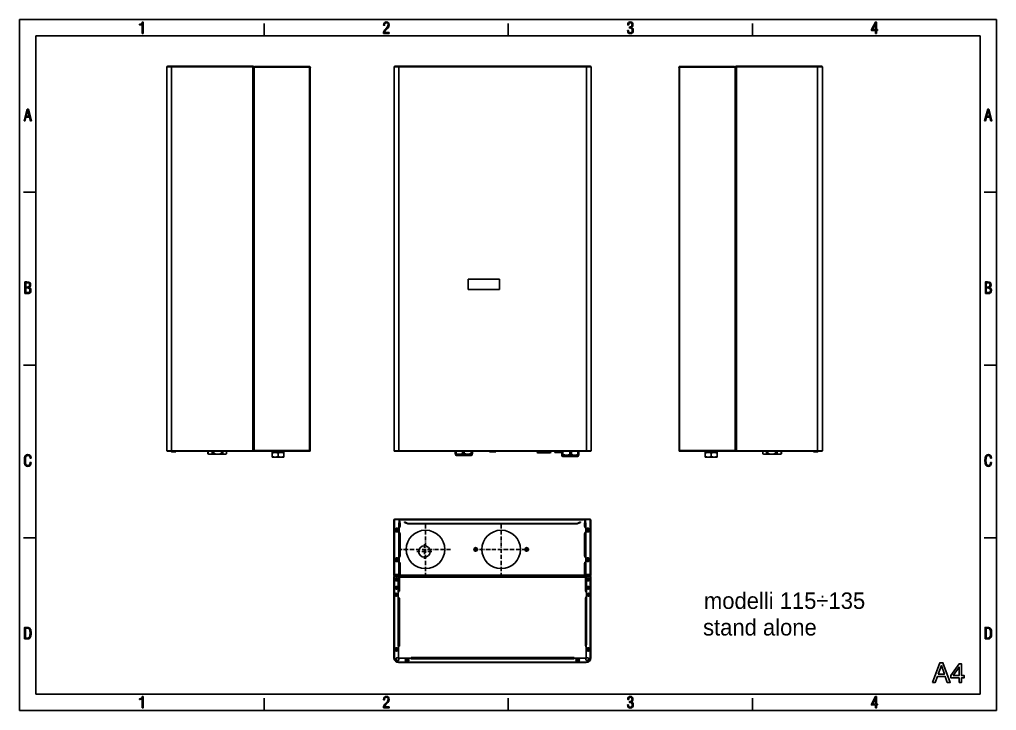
# Model space of a CAD drawing. Extents: x 0 to 2970, y 0 to 2100.
import ezdxf

# ---------------------------------------------------------------- set-up
doc = ezdxf.new("R2010")
doc.units = 0
doc.header["$MEASUREMENT"] = 0
doc.linetypes.add('DASHDOT', pattern=[18.5, 12, -3, 0.5, -3])
doc.layers.get('0').update_dxf_attribs({"linetype": 'CONTINUOUS'})

msp = doc.modelspace()

# ---------------------------------------------------------------- linework, layer by layer
at = {"color": 7}
for p, q in [((0, 0), (0, 2100)), ((2970, 2100), (0, 2100)), ((744, 2050), (744, 2087.5)), ((1486, 2050), (1486, 2087.5)), ((2228, 2050), (2228, 2087.5)), ((2970, 0), (2970, 2100)), ((2920, 2050), (50, 2050)), ((50, 2050), (50, 50)), ((2300, 2050), (2920, 2050)), ((2920, 50), (2920, 2050)), ((2920, 50), (2920, 2050)), ((448.1, 1956.4), (462.4, 1956.4)), ((448.1, 1956.4), (448.1, 789.6)), ((449.7, 1958), (462.4, 1958)), ((454.2, 1958), (455.1, 1958)), ((457.2, 1958), (458.4, 1958)), ((462.4, 1958), (710.4, 1958)), ((462.4, 1958), (462.4, 1956.4)), ((462.4, 1956.4), (710.4, 1956.4)), ((462.4, 1956.4), (462.4, 789.6)), ((709.6, 1954.4), (710.4, 1954.4)), ((709.6, 1954.4), (709.6, 789.6)), ((710.4, 1958), (710.4, 1956.4)), ((710.4, 1957.2), (712.7, 1957.2)), ((710.4, 1954.4), (710.4, 1956.4)), ((710.4, 1955.7), (712.7, 1955.7)), ((711.2, 1954.4), (710.4, 1954.4)), ((712, 1955.4), (711.2, 1955.4)), ((711.2, 1955.2), (711.2, 1955.4)), ((713, 1955.2), (711.2, 1955.2)), ((711.2, 1955.2), (711.2, 1954.4)), ((711.2, 1954.4), (711.2, 789.6)), ((712, 1955.4), (712.6, 1955.4)), ((712, 1955.2), (712, 1955.4)), ((716, 1955.2), (713, 1955.2)), ((713, 1955.2), (713, 789.8)), ((716, 1956.1), (714.1, 1956.1)), ((714.1, 1955.2), (714.1, 1956.1)), ((716, 1957.2), (716, 1957)), ((716, 1957.2), (751, 1957.2)), ((883, 1957), (716, 1957)), ((716, 1955.2), (716, 1957)), ((882, 1955.2), (716, 1955.2)), ((751, 1957.2), (751, 1957)), ((771, 1957.2), (751, 1957.2)), ((771, 1957.2), (771, 1957)), ((771, 1957.2), (841, 1957.2)), ((841, 1957.2), (841, 1957)), ((861, 1957.2), (841, 1957.2)), ((861, 1957.2), (861, 1957)), ((861, 1957.2), (873, 1957.2)), ((873, 1957.2), (873, 1957)), ((873, 1957.2), (873.8, 1957.2)), ((873, 1957), (873, 1957.2)), ((875.1, 1957), (875.9, 1957.4)), ((876.1, 1957), (875.9, 1957.4)), ((876, 1957.2), (883, 1957.2)), ((883, 1955.2), (882, 1955.2)), ((882, 788), (882, 1955.2)), ((883, 1957), (883, 1957.2)), ((883, 1955.2), (883, 1957)), ((883.6, 1956.1), (883, 1956.1)), ((883.6, 1955.3), (883, 1955.3)), ((883.8, 1955.2), (883, 1955.2)), ((883.6, 1955.3), (883.6, 1956.1)), ((883.8, 788), (883.8, 1955.2)), ((1153.4, 1956.4), (1139.1, 1956.4)), ((1139.1, 1956.4), (1139.1, 789.6)), ((1153.4, 1958), (1140.7, 1958)), ((1142.9, 1956.4), (1142.9, 1956.4)), ((1146.9, 1958), (1145.4, 1958)), ((1148.4, 1958), (1146.9, 1958)), ((1148.4, 1958), (1150.1, 1958)), ((1153.4, 1958), (1723.2, 1958)), ((1153.4, 1958), (1153.4, 1956.4)), ((1153.4, 1956.4), (1723.2, 1956.4)), ((1153.4, 1956.4), (1153.4, 789.6)), ((1723.2, 1958), (1735.9, 1958)), ((1723.2, 1958), (1723.2, 1956.4)), ((1723.2, 1956.4), (1737.5, 1956.4)), ((1723.2, 789.6), (1723.2, 1956.4)), ((1728.4, 1958), (1726.9, 1958)), ((1731.4, 1958), (1730.2, 1958)), ((1737.5, 789.6), (1737.5, 1956.4)), ((2005, 788), (2005, 1955.2)), ((2005, 1955.2), (2005.8, 1955.2)), ((2005.3, 1956.1), (2005.8, 1956.1)), ((2005.3, 1955.3), (2005.3, 1956.1)), ((2005.3, 1955.3), (2005.8, 1955.3)), ((2005.8, 1957), (2005.8, 1957.2)), ((2012.8, 1957.2), (2005.8, 1957.2)), ((2005.8, 1957), (2172.8, 1957)), ((2005.8, 1955.2), (2005.8, 1957)), ((2005.8, 1955.2), (2006.8, 1955.2)), ((2006.8, 788), (2006.8, 1955.2)), ((2006.8, 1955.2), (2172.8, 1955.2)), ((2012.7, 1957), (2012.9, 1957.4)), ((2013.7, 1957), (2012.9, 1957.4)), ((2015.8, 1957.2), (2015, 1957.2)), ((2015.8, 1957.2), (2015.8, 1957)), ((2027.8, 1957.2), (2015.8, 1957.2)), ((2015.8, 1957), (2015.8, 1957.2)), ((2027.8, 1957.2), (2027.8, 1957)), ((2027.8, 1957.2), (2047.8, 1957.2)), ((2047.8, 1957.2), (2047.8, 1957)), ((2117.8, 1957.2), (2047.8, 1957.2)), ((2117.8, 1957.2), (2117.8, 1957)), ((2117.8, 1957.2), (2137.8, 1957.2)), ((2137.8, 1957.2), (2137.8, 1957)), ((2172.8, 1957.2), (2137.8, 1957.2)), ((2172.8, 1957.2), (2172.8, 1957)), ((2172.8, 1955.2), (2172.8, 1957)), ((2172.8, 1956.1), (2174.8, 1956.1)), ((2172.8, 1955.2), (2175.8, 1955.2)), ((2174.8, 1955.2), (2174.8, 1956.1)), ((2175.8, 1955.2), (2177.6, 1955.2)), ((2175.8, 1955.2), (2175.8, 789.8)), ((2178.4, 1957.2), (2176.1, 1957.2)), ((2178.4, 1955.7), (2176.1, 1955.7)), ((2176.8, 1955.4), (2176.2, 1955.4)), ((2176.8, 1955.4), (2177.6, 1955.4)), ((2176.8, 1955.2), (2176.8, 1955.4)), ((2177.6, 1955.2), (2177.6, 1955.4)), ((2177.6, 1955.2), (2177.6, 1954.4)), ((2177.6, 1954.4), (2178.4, 1954.4)), ((2177.6, 1954.4), (2177.6, 789.6)), ((2426.4, 1958), (2178.4, 1958)), ((2178.4, 1958), (2178.4, 1956.4)), ((2426.4, 1956.4), (2178.4, 1956.4)), ((2178.4, 1954.4), (2178.4, 1956.4)), ((2179.2, 1954.4), (2178.4, 1954.4)), ((2179.2, 1954.4), (2179.2, 789.6)), ((2439.1, 1958), (2426.4, 1958)), ((2426.4, 1958), (2426.4, 1956.4)), ((2440.7, 1956.4), (2426.4, 1956.4)), ((2426.4, 1956.4), (2426.4, 789.6)), ((2431.7, 1958), (2430.4, 1958)), ((2434.7, 1958), (2433.7, 1958)), ((2440.7, 1956.4), (2440.7, 789.6)), ((50, 1575), (12.5, 1575)), ((2970, 1575), (2932.5, 1575)), ((1364.3, 1311.3), (1459.3, 1311.3)), ((1364.3, 1279.3), (1364.3, 1311.3)), ((1459.3, 1311.3), (1459.3, 1279.3)), ((1459.3, 1279.3), (1364.3, 1279.3)), ((50, 1050), (12.5, 1050)), ((2970, 1050), (2932.5, 1050)), ((462.4, 789.6), (448.1, 789.6)), ((462.4, 788), (449.7, 788)), ((463.1, 786), (460.2, 788)), ((463.5, 787.2), (462.3, 788)), ((462.4, 788), (462.4, 789.6)), ((462.4, 789.6), (709.6, 789.6)), ((462.4, 788), (572.8, 788)), ((472.1, 786), (463.1, 786)), ((463.5, 787.2), (472.1, 787.2)), ((472.1, 787.2), (472.1, 786)), ((472.1, 787.2), (475.1, 787.2)), ((475.1, 786), (472.1, 786)), ((475.1, 787.2), (475.1, 786)), ((572.8, 788), (628.8, 788)), ((572.8, 788), (628.8, 788)), ((572.8, 788), (572.8, 780.3)), ((573.1, 780.3), (572.8, 780.3)), ((575.4, 778.8), (572.8, 780.3)), ((573.1, 788), (573.1, 780.3)), ((579.5, 778.8), (575.4, 778.8)), ((626.3, 778.8), (579.5, 778.8)), ((585.7, 788), (585.7, 780.3)), ((590.6, 780.3), (585.7, 780.3)), ((590.6, 788), (590.6, 780.3)), ((613.7, 788), (613.7, 780.3)), ((618.3, 780.3), (613.7, 780.3)), ((618.3, 788), (618.3, 780.3)), ((626.3, 778.8), (628.8, 780.3)), ((628.8, 788), (710.4, 788)), ((628.8, 788), (628.8, 780.3)), ((628.8, 788), (628.8, 780.3)), ((628.8, 780.3), (628.8, 780.3)), ((710.4, 789.6), (709.6, 789.6)), ((711.2, 789.6), (709.6, 789.6)), ((710.4, 789.6), (710.4, 788)), ((710.4, 788.8), (712, 788.8)), ((712, 788), (710.4, 788)), ((713, 789.8), (711.2, 789.8)), ((712, 788.8), (712, 789.8)), ((712, 789.8), (712, 788.8)), ((712, 788.8), (712, 788)), ((712, 788.8), (713, 788.8)), ((712, 788), (713, 788)), ((713, 788), (713, 789.8)), ((713, 789.8), (880.5, 789.8)), ((713, 788), (880.5, 788)), ((785.9, 785.5), (767.9, 785.5)), ((767.9, 784.5), (767.9, 785.5)), ((768, 784.5), (767.9, 784.5)), ((768, 784.5), (768, 784)), ((768, 784), (768, 781.5)), ((785.9, 784), (768, 784)), ((768, 781.5), (768, 772.5)), ((768, 772.5), (768, 770)), ((785.9, 786.5), (768.9, 786.5)), ((772.9, 788), (772.9, 786.5)), ((802.9, 786.5), (785.9, 786.5)), ((803.9, 785.5), (785.9, 785.5)), ((794.9, 784), (785.9, 784)), ((785.9, 781.5), (785.9, 772.5)), ((803.9, 784), (794.9, 784)), ((798.9, 788), (798.9, 786.5)), ((803.9, 784), (803.9, 785.5)), ((803.9, 781.5), (803.9, 784)), ((803.9, 781.5), (803.9, 772.5)), ((803.9, 770), (803.9, 772.5)), ((880.5, 788), (880.5, 789.8)), ((880.5, 788), (880.5, 789.8)), ((882, 788), (880.5, 788)), ((882, 788), (883.8, 788)), ((1139.1, 788), (1139.1, 789.6)), ((1139.1, 789.6), (1153.4, 789.6)), ((1139.9, 788), (1139.1, 788)), ((1139.9, 788), (1139.9, 788.2)), ((1140.7, 788), (1139.9, 788)), ((1140.7, 788), (1153.4, 788)), ((1723.2, 789.6), (1153.4, 789.6)), ((1153.4, 788), (1153.4, 789.6)), ((1324.6, 788), (1153.4, 788)), ((1376.8, 788), (1324.6, 788)), ((1324.6, 788), (1324.6, 780.3)), ((1324.6, 780.3), (1327.1, 780.3)), ((1325.3, 778.8), (1325.2, 778.9)), ((1325.3, 778.8), (1336.9, 778.8)), ((1325.3, 778.8), (1325.3, 777.8)), ((1325.3, 777.8), (1336.9, 777.8)), ((1327.1, 788), (1327.1, 780.3)), ((1328.3, 774.8), (1338.5, 774.8)), ((1336.9, 778.8), (1376.2, 778.8)), ((1336.9, 777.8), (1376.2, 777.8)), ((1338.5, 774.8), (1373.2, 774.8)), ((1346.5, 788), (1346.5, 780.3)), ((1346.5, 788), (1346.5, 782)), ((1346.5, 782), (1352, 782)), ((1346.5, 780.3), (1352, 780.3)), ((1352, 788), (1352, 780.3)), ((1352, 788), (1352, 782)), ((1372.6, 788), (1372.6, 780.3)), ((1372.6, 780.3), (1375.6, 780.3)), ((1375.6, 788), (1375.6, 780.3)), ((1376.2, 778.8), (1376.2, 778.9)), ((1376.2, 778.8), (1376.2, 777.8)), ((1376.8, 788), (1376.8, 780.3)), ((1376.8, 788), (1428.3, 788)), ((1723.2, 788), (1428.3, 788)), ((1428.3, 786), (1428.3, 788)), ((1448.3, 786), (1428.3, 786)), ((1448.3, 786), (1448.3, 788)), ((1573.4, 784.5), (1573.4, 788)), ((1576.2, 783.5), (1573.4, 784.5)), ((1576.2, 783.5), (1578.4, 783.5)), ((1578.4, 783.5), (1578.6, 783.5)), ((1578.6, 783.5), (1578.4, 783.5)), ((1578.6, 783.5), (1594.2, 783.5)), ((1583.8, 784.5), (1583.8, 788)), ((1594.2, 783.5), (1609.8, 783.5)), ((1604.6, 784.5), (1604.6, 788)), ((1609.8, 783.5), (1612.2, 783.5)), ((1612.2, 783.5), (1615, 784.5)), ((1615, 784.5), (1615, 788)), ((1627, 785.5), (1648.2, 785.5)), ((1627, 784), (1627, 785.5)), ((1627, 784), (1643.4, 784)), ((1628, 786.5), (1648.2, 786.5)), ((1632, 788), (1632, 786.5)), ((1643.4, 784.5), (1643.4, 784)), ((1643.4, 784.5), (1646.6, 784.5)), ((1646.6, 784.5), (1646.6, 784)), ((1646.6, 784), (1648.2, 784)), ((1648.2, 788), (1648.2, 777.5)), ((1648.8, 776), (1648.7, 776.1)), ((1648.8, 776), (1662.5, 776)), ((1648.8, 776), (1648.8, 775)), ((1648.8, 775), (1662.5, 775)), ((1649.3, 788), (1649.3, 777.5)), ((1649.3, 777.5), (1652.2, 777.5)), ((1652.2, 788), (1652.2, 777.5)), ((1662.5, 776), (1699.7, 776)), ((1662.5, 775), (1699.7, 775)), ((1672.8, 788), (1672.8, 777.5)), ((1672.8, 777.5), (1678.3, 777.5)), ((1678.3, 788), (1678.3, 777.5)), ((1697.7, 788), (1697.7, 777.5)), ((1697.7, 777.5), (1700.2, 777.5)), ((1699.7, 776), (1699.7, 776.1)), ((1699.7, 776), (1699.7, 775)), ((1700.2, 788), (1700.2, 777.5)), ((1737.5, 789.6), (1723.2, 789.6)), ((1723.2, 788), (1723.2, 789.6)), ((1735.9, 788), (1723.2, 788)), ((1737.5, 789.6), (1737.5, 789.3)), ((1737.5, 789.3), (1737.5, 789.3)), ((2006.8, 788), (2005, 788)), ((2006.8, 788), (2008.3, 788)), ((2008.3, 788), (2008.3, 789.8)), ((2008.3, 788), (2008.3, 789.8)), ((2175.8, 789.8), (2008.3, 789.8)), ((2175.8, 788), (2008.3, 788)), ((2084.9, 785.5), (2102.9, 785.5)), ((2084.9, 784), (2084.9, 785.5)), ((2084.9, 781.5), (2084.9, 784)), ((2084.9, 784), (2093.9, 784)), ((2084.9, 781.5), (2084.9, 772.5)), ((2084.9, 770), (2084.9, 772.5)), ((2085.9, 786.5), (2102.9, 786.5)), ((2089.9, 788), (2089.9, 786.5)), ((2093.9, 784), (2102.9, 784)), ((2102.9, 786.5), (2119.9, 786.5)), ((2102.9, 785.5), (2120.9, 785.5)), ((2102.9, 784), (2120.8, 784)), ((2102.9, 781.5), (2102.9, 772.5)), ((2115.9, 788), (2115.9, 786.5)), ((2120.8, 784.5), (2120.8, 784)), ((2120.8, 784.5), (2120.9, 784.5)), ((2120.8, 784), (2120.8, 781.5)), ((2120.8, 781.5), (2120.8, 772.5)), ((2120.8, 772.5), (2120.8, 770)), ((2120.9, 784.5), (2120.9, 785.5)), ((2175.8, 788), (2175.8, 789.8)), ((2175.8, 789.8), (2177.6, 789.8)), ((2176.8, 788.8), (2175.8, 788.8)), ((2176.8, 788), (2175.8, 788)), ((2176.8, 788.8), (2176.8, 789.8)), ((2176.8, 789.8), (2176.8, 788.8)), ((2178.4, 788.8), (2176.8, 788.8)), ((2176.8, 788.8), (2176.8, 788)), ((2176.8, 788), (2178.4, 788)), ((2177.6, 789.6), (2179.2, 789.6)), ((2178.4, 789.6), (2178.4, 788)), ((2178.4, 789.6), (2179.2, 789.6)), ((2260, 788), (2178.4, 788)), ((2426.4, 789.6), (2179.2, 789.6)), ((2316, 788), (2260, 788)), ((2316, 788), (2260, 788)), ((2260, 788), (2260, 780.3)), ((2260, 788), (2260, 780.3)), ((2260, 780.3), (2260, 780.3)), ((2262.6, 778.8), (2260, 780.3)), ((2262.6, 778.8), (2309.4, 778.8)), ((2270.6, 788), (2270.6, 780.3)), ((2270.6, 780.3), (2275.1, 780.3)), ((2275.1, 788), (2275.1, 780.3)), ((2298.2, 788), (2298.2, 780.3)), ((2298.2, 780.3), (2303.1, 780.3)), ((2303.1, 788), (2303.1, 780.3)), ((2309.4, 778.8), (2313.5, 778.8)), ((2313.5, 778.8), (2316, 780.3)), ((2315.7, 788), (2315.7, 780.3)), ((2315.7, 780.3), (2316, 780.3)), ((2426.4, 788), (2316, 788)), ((2316, 788), (2316, 780.3)), ((2416.7, 787.2), (2413.7, 787.2)), ((2413.7, 787.2), (2413.7, 786)), ((2413.7, 786), (2416.7, 786)), ((2425.3, 787.2), (2416.7, 787.2)), ((2416.7, 787.2), (2416.7, 786)), ((2416.7, 786), (2425.7, 786)), ((2425.3, 787.2), (2426.5, 788)), ((2425.7, 786), (2428.6, 788)), ((2426.4, 789.6), (2440.7, 789.6)), ((2426.4, 788), (2426.4, 789.6)), ((2426.4, 788), (2439.1, 788)), ((776.9, 769.5), (770.4, 769.5)), ((776.9, 769.5), (782.3, 769.5)), ((785.9, 769.5), (777.8, 769.5)), ((782.3, 769.5), (785.9, 769.5)), ((785.9, 769.5), (788.7, 769.5)), ((787.9, 769.5), (785.9, 769.5)), ((788.2, 769.5), (787.9, 769.5)), ((801.5, 769.5), (788.7, 769.5)), ((1651.8, 772), (1663.9, 772)), ((1663.9, 772), (1696.7, 772)), ((2087.3, 769.5), (2100.1, 769.5)), ((2102.9, 769.5), (2100.1, 769.5)), ((2100.6, 769.5), (2101, 769.5)), ((2101, 769.5), (2102.9, 769.5)), ((2106.5, 769.5), (2102.9, 769.5)), ((2102.9, 769.5), (2111, 769.5)), ((2111.9, 769.5), (2106.5, 769.5)), ((2111.9, 769.5), (2118.5, 769.5)), ((1138.3, 580.2), (1140.1, 580.2)), ((1138.3, 580.2), (1138.3, 579.2)), ((1138.3, 579.2), (1138.3, 413.2)), ((1140.1, 581), (1159.1, 581)), ((1154.1, 580.2), (1140.1, 580.2)), ((1140.1, 580.2), (1140.1, 413.2)), ((1153.1, 413.2), (1153.1, 570.2)), ((1154.1, 570.2), (1153.1, 570.2)), ((1154.1, 580.2), (1156.5, 580.2)), ((1154.1, 580.2), (1154.1, 570.2)), ((1154.1, 579.3), (1156.5, 579.3)), ((1154.1, 572.4), (1156.5, 572.4)), ((1154.9, 570.2), (1154.1, 570.2)), ((1154.9, 558.2), (1154.9, 570.2)), ((1155.7, 569.7), (1154.9, 569.7)), ((1155.4, 566.7), (1154.9, 566.7)), ((1155.4, 555.8), (1155.4, 569.7)), ((1155.7, 570.7), (1155.7, 558.8)), ((1155.7, 570.7), (1156.5, 570.7)), ((1156.5, 580.7), (1156.5, 570.7)), ((1160.5, 580.7), (1156.5, 580.7)), ((1156.5, 570.7), (1157.5, 570.7)), ((1157.5, 570.7), (1157.5, 558.8)), ((1159.1, 580.7), (1159.1, 581)), ((1714.5, 581.5), (1160.5, 581.5)), ((1160.5, 581.5), (1160.5, 579.7)), ((1160.5, 579.7), (1160.5, 580.7)), ((1714.5, 579.7), (1160.5, 579.7)), ((1170, 581.7), (1160.9, 581.7)), ((1160.9, 581.7), (1160.9, 581.5)), ((1170, 581.8), (1170, 582.2)), ((1170, 581.8), (1705, 581.8)), ((1170, 581.8), (1170, 581.5)), ((1180, 568.6), (1170, 573.1)), ((1170, 571.3), (1170, 573.1)), ((1180, 566.8), (1170, 571.3)), ((1695, 568.6), (1180, 568.6)), ((1180, 566.8), (1180, 568.6)), ((1180, 566.8), (1695, 566.8)), ((1705, 573.1), (1695, 568.6)), ((1705, 571.3), (1695, 566.8)), ((1695, 566.8), (1695, 568.6)), ((1705, 581.8), (1705, 582.2)), ((1705, 581.8), (1705, 581.5)), ((1714.1, 581.7), (1705, 581.7)), ((1705, 571.3), (1705, 573.1)), ((1714.1, 581.7), (1714.1, 581.5)), ((1714.5, 581.5), (1714.5, 580.7)), ((1714.5, 579.7), (1714.5, 580.7)), ((1718.5, 580.7), (1714.5, 580.7)), ((1715.9, 580.7), (1715.9, 581)), ((1734.9, 581), (1715.9, 581)), ((1717.5, 558.8), (1717.5, 570.7)), ((1717.5, 570.7), (1718.5, 570.7)), ((1718.5, 580.7), (1718.5, 570.7)), ((1720.9, 580.2), (1718.5, 580.2)), ((1718.5, 579.3), (1720.9, 579.3)), ((1720.9, 572.4), (1718.5, 572.4)), ((1719.3, 570.7), (1718.5, 570.7)), ((1719.3, 558.8), (1719.3, 570.7)), ((1720.1, 569.7), (1719.3, 569.7)), ((1720.1, 566.7), (1719.3, 566.7)), ((1720.1, 558.2), (1720.1, 570.2)), ((1720.9, 570.2), (1720.1, 570.2)), ((1720.9, 580.2), (1734.9, 580.2)), ((1720.9, 570.2), (1720.9, 580.2)), ((1721.9, 570.2), (1720.9, 570.2)), ((1721.9, 558.2), (1721.9, 570.2)), ((1734.9, 579.2), (1734.9, 580.2)), ((1734.9, 579.3), (1735.9, 579.3)), ((1736.7, 579.2), (1734.9, 579.2)), ((1734.9, 413.2), (1734.9, 579.2)), ((1736.7, 413.2), (1736.7, 579.2)), ((1148.6, 548.6), (1148.6, 547.8)), ((1154.9, 558.2), (1154.6, 558.2)), ((1154.6, 538.2), (1154.6, 558.2)), ((1154.6, 555.8), (1156.5, 555.8)), ((1154.6, 540.8), (1156.5, 540.8)), ((1154.9, 538.2), (1154.6, 538.2)), ((1154.9, 468.2), (1154.9, 538.2)), ((1155.4, 494.1), (1155.4, 540.8)), ((1155.7, 558.8), (1157.5, 558.8)), ((1155.7, 537.8), (1155.7, 468.8)), ((1155.7, 537.8), (1156.5, 537.8)), ((1156.5, 558.8), (1156.5, 555.8)), ((1156.5, 558.8), (1157.5, 558.8)), ((1156.5, 540.8), (1156.5, 537.8)), ((1156.5, 537.8), (1157.5, 537.8)), ((1157.5, 537.8), (1157.5, 468.8)), ((1719.3, 558.8), (1717.5, 558.8)), ((1717.5, 558.8), (1718.5, 558.8)), ((1717.5, 468.8), (1717.5, 537.8)), ((1717.5, 537.8), (1718.5, 537.8)), ((1718.5, 558.8), (1718.5, 555.8)), ((1718.5, 555.8), (1721.9, 555.8)), ((1718.5, 540.8), (1721.9, 540.8)), ((1718.5, 540.8), (1718.5, 537.8)), ((1719.3, 537.8), (1718.5, 537.8)), ((1719.3, 468.8), (1719.3, 537.8)), ((1721.9, 558.2), (1720.1, 558.2)), ((1720.1, 468.2), (1720.1, 538.2)), ((1721.9, 538.2), (1720.1, 538.2)), ((1721.9, 558.2), (1721.9, 538.2)), ((1721.9, 468.2), (1721.9, 538.2)), ((50, 525), (12.5, 525)), ((2970, 525), (2932.5, 525)), ((1155.4, 494.1), (1155.4, 469)), ((1155.4, 494.1), (1155.7, 494.1)), ((1148.6, 458.6), (1148.6, 457.8)), ((1154.6, 448.2), (1154.6, 468.2)), ((1154.9, 468.2), (1154.6, 468.2)), ((1154.6, 465.8), (1156.5, 465.8)), ((1154.6, 450.8), (1156.5, 450.8)), ((1154.9, 448.2), (1154.6, 448.2)), ((1154.9, 413.2), (1154.9, 448.2)), ((1155.4, 469), (1155.7, 469)), ((1155.4, 465.8), (1155.4, 469)), ((1155.4, 428.8), (1155.4, 450.8)), ((1155.7, 468.8), (1157.5, 468.8)), ((1155.7, 447.8), (1155.7, 411.2)), ((1155.7, 447.8), (1156.5, 447.8)), ((1156.5, 468.8), (1156.5, 465.8)), ((1156.5, 468.8), (1157.5, 468.8)), ((1156.5, 450.8), (1156.5, 447.8)), ((1156.5, 447.8), (1157.5, 447.8)), ((1157.5, 447.8), (1157.5, 411.2)), ((1719.3, 468.8), (1717.5, 468.8)), ((1717.5, 468.8), (1718.5, 468.8)), ((1717.5, 411.2), (1717.5, 447.8)), ((1717.5, 447.8), (1718.5, 447.8)), ((1718.5, 468.8), (1718.5, 465.8)), ((1718.5, 465.8), (1721.9, 465.8)), ((1718.5, 450.8), (1721.9, 450.8)), ((1718.5, 450.8), (1718.5, 447.8)), ((1719.3, 447.8), (1718.5, 447.8)), ((1719.3, 411.2), (1719.3, 447.8)), ((1721.9, 468.2), (1720.1, 468.2)), ((1720.1, 413.2), (1720.1, 448.2)), ((1721.9, 448.2), (1720.1, 448.2)), ((1721.9, 468.2), (1721.9, 448.2)), ((1721.9, 413.2), (1721.9, 448.2)), ((1155.4, 428.8), (1155.7, 428.8)), ((1155.5, 428.7), (1155.7, 428.7)), ((1138.3, 413.2), (1140.1, 413.2)), ((1138.3, 413.2), (1138.3, 410.2)), ((1139.9, 407.6), (1138.3, 407.6)), ((1138.3, 159.6), (1138.3, 407.6)), ((1139.1, 413.2), (1139.1, 410.2)), ((1139.1, 410.2), (1140.1, 410.2)), ((1140.1, 409.2), (1139.8, 409.2)), ((1139.8, 409.2), (1140.1, 409.2)), ((1140.1, 408.4), (1139.9, 408.4)), ((1151.1, 407.6), (1139.9, 407.6)), ((1139.9, 159.6), (1139.9, 407.6)), ((1140.1, 413.2), (1153.1, 413.2)), ((1140.1, 410.2), (1140.1, 413.2)), ((1140.1, 409.2), (1140.1, 410.2)), ((1140.1, 409.2), (1156.3, 409.2)), ((1140.1, 409.2), (1140.1, 409.2)), ((1140.1, 409.2), (1140.1, 409.2)), ((1156.3, 408.4), (1140.1, 408.4)), ((1141.5, 410.2), (1141.5, 409.4)), ((1141.5, 410.2), (1143.5, 410.2)), ((1141.5, 409.4), (1143.5, 409.4)), ((1145.2, 413), (1142.9, 410.7)), ((1142.9, 410.7), (1152, 410.7)), ((1143.3, 408.4), (1143.3, 407.6)), ((1143.5, 410.2), (1143.5, 409.4)), ((1157.5, 410.2), (1143.5, 410.2)), ((1157.5, 409.4), (1143.5, 409.4)), ((1143.9, 411.7), (1143.9, 413.2)), ((1149.8, 413), (1145.2, 413)), ((1145.3, 413), (1145.8, 413)), ((1145.6, 413), (1145.6, 413.2)), ((1145.8, 413), (1145.8, 413.2)), ((1146.2, 413), (1146.2, 413.2)), ((1146.2, 413.2), (1146.2, 413)), ((1149.1, 413), (1149.1, 413.2)), ((1149.1, 413), (1149.1, 413.2)), ((1149.1, 413), (1149.9, 413)), ((1149.9, 413), (1152.2, 410.7)), ((1150.8, 412.1), (1150.8, 413.2)), ((1152.7, 407.6), (1151.1, 407.6)), ((1151.1, 361.7), (1151.1, 407.6)), ((1152, 410.7), (1152.2, 410.7)), ((1152.7, 361.7), (1152.7, 407.6)), ((1155.1, 407.6), (1152.7, 407.6)), ((1152.9, 413.2), (1152.9, 410.3)), ((1152.9, 409.4), (1152.9, 409.2)), ((1152.9, 407.6), (1152.9, 359.8)), ((1153.8, 406.3), (1153, 406.3)), ((1153, 405.3), (1153, 406.3)), ((1153, 405.3), (1154.8, 405.3)), ((1153, 405.3), (1153, 362.8)), ((1154.9, 413.2), (1153.1, 413.2)), ((1153.8, 405.3), (1153.8, 406.3)), ((1154.4, 409.4), (1154.4, 409.2)), ((1154.4, 407.6), (1154.4, 405.3)), ((1720.2, 407.2), (1154.8, 407.1)), ((1154.8, 407.1), (1154.8, 405.3)), ((1720.2, 405.4), (1154.8, 405.3)), ((1154.8, 405.3), (1154.8, 362.8)), ((1155.7, 411.2), (1157.5, 411.2)), ((1156, 407.1), (1155.7, 407.4)), ((1156.2, 407.9), (1157.1, 407.1)), ((1156.3, 409.2), (1156.3, 408.4)), ((1157.7, 407.1), (1156.8, 408)), ((1157.3, 408.5), (1158.8, 407.1)), ((1157.4, 409.4), (1157.4, 408.4)), ((1157.4, 407.3), (1157.4, 407.1)), ((1157.5, 411.2), (1717.5, 411.2)), ((1157.5, 409.4), (1157.5, 411.2)), ((1157.5, 409.4), (1717.5, 409.4)), ((1159.7, 408.4), (1161, 407.1)), ((1715.4, 408.4), (1159.7, 408.4)), ((1714.2, 407.2), (1715.4, 408.4)), ((1716.5, 407.2), (1717.9, 408.7)), ((1719.3, 411.2), (1717.5, 411.2)), ((1717.5, 409.4), (1717.5, 411.2)), ((1717.5, 410.2), (1725.2, 410.2)), ((1717.5, 409.4), (1725.2, 409.4)), ((1717.6, 409.4), (1717.6, 408.4)), ((1717.6, 407.2), (1718.5, 408.1)), ((1717.6, 407.3), (1717.6, 407.2)), ((1718.8, 407.9), (1718.2, 407.2)), ((1718.7, 409.2), (1718.7, 408.4)), ((1718.7, 409.2), (1725.2, 409.2)), ((1718.7, 408.4), (1725.2, 408.4)), ((1719.3, 407.2), (1719.4, 407.4)), ((1720, 407.6), (1722.3, 407.6)), ((1721.9, 413.2), (1720.1, 413.2)), ((1720.2, 407.2), (1720.2, 405.4)), ((1722, 405.4), (1720.2, 405.4)), ((1720.2, 362.9), (1720.2, 405.4)), ((1720.6, 409.4), (1720.6, 409.2)), ((1720.6, 407.6), (1720.6, 405.4)), ((1721.2, 405.4), (1721.2, 406.4)), ((1721.2, 406.4), (1722, 406.4)), ((1733.4, 413.2), (1721.9, 413.2)), ((1722, 405.4), (1722, 406.4)), ((1722, 362.9), (1722, 405.4)), ((1722.1, 410.3), (1722.1, 413.2)), ((1722.1, 409.2), (1722.1, 409.4)), ((1722.1, 359.9), (1722.1, 407.6)), ((1722.3, 407.6), (1722.3, 361.7)), ((1722.3, 407.6), (1723.9, 407.6)), ((1725.2, 413), (1722.9, 410.7)), ((1723.1, 410.7), (1722.9, 410.7)), ((1725.2, 410.7), (1723.1, 410.7)), ((1723.9, 407.6), (1723.9, 361.7)), ((1723.9, 407.6), (1735.1, 407.6)), ((1724.6, 412.4), (1724.6, 413.2)), ((1725.2, 412.7), (1725.2, 413.2)), ((1725.2, 413), (1725.2, 413)), ((1735.2, 412.7), (1725.2, 412.7)), ((1725.2, 412.4), (1725.2, 412.7)), ((1725.2, 412.4), (1735.2, 412.4)), ((1725.2, 412.4), (1725.2, 409.9)), ((1725.2, 409.9), (1735.2, 409.9)), ((1725.2, 407.6), (1725.2, 409.9)), ((1733.4, 413.2), (1734.9, 413.2)), ((1736.7, 413.2), (1734.9, 413.2)), ((1735.1, 159.6), (1735.1, 407.6)), ((1735.1, 407.6), (1736.7, 407.6)), ((1735.2, 413.2), (1735.2, 412.7)), ((1735.2, 412.4), (1735.2, 412.7)), ((1735.2, 412.4), (1735.2, 409.9)), ((1735.2, 410.2), (1735.9, 410.2)), ((1735.2, 409.9), (1735.2, 407.6)), ((1735.3, 409.2), (1735.2, 409.2)), ((1735.2, 409.2), (1735.3, 409.2)), ((1735.9, 410.2), (1735.9, 413.2)), ((1736.7, 410.2), (1736.7, 413.2)), ((1736.7, 406.8), (1736.7, 407.6)), ((1736.7, 159.6), (1736.7, 407.6)), ((1152.7, 361.7), (1151.1, 361.7)), ((1151.1, 361.7), (1151.1, 341.7)), ((1151.1, 359.8), (1153, 359.8)), ((1153, 362.8), (1154.8, 362.8)), ((1153, 362.8), (1153, 359.8)), ((1153, 362.8), (1154.8, 362.8)), ((1722, 362.9), (1720.2, 362.9)), ((1720.2, 362.9), (1722, 362.9)), ((1722, 362.9), (1722, 359.9)), ((1723.9, 359.9), (1722, 359.9)), ((1722.3, 361.7), (1723.9, 361.7)), ((1723.2, 360.9), (1723.2, 361.7)), ((1723.2, 360.9), (1723.9, 360.9)), ((1723.9, 341.7), (1723.9, 361.7)), ((1151.1, 344.8), (1153, 344.8)), ((1152.7, 341.7), (1151.1, 341.7)), ((1151.1, 195.6), (1151.1, 341.7)), ((1152.7, 195.6), (1152.7, 341.7)), ((1152.9, 344.8), (1152.9, 193.3)), ((1153, 344.8), (1153, 341.8)), ((1153, 341.8), (1153.1, 195.3)), ((1153, 341.8), (1154.8, 341.8)), ((1154.8, 341.8), (1154.9, 195.3)), ((1720.3, 196.4), (1720.2, 341.9)), ((1720.2, 341.9), (1722, 341.9)), ((1723.9, 344.9), (1722, 344.9)), ((1722, 344.9), (1722, 341.9)), ((1722.1, 196.4), (1722, 341.9)), ((1722.1, 193.4), (1722.1, 344.9)), ((1722.3, 341.7), (1722.3, 199.6)), ((1722.3, 341.7), (1723.9, 341.7)), ((1723.9, 341.7), (1723.9, 199.6)), ((1152.7, 195.6), (1151.1, 195.6)), ((1151.9, 195.6), (1151.1, 195.6)), ((1151.9, 195.6), (1151.9, 160)), ((1151.9, 193.3), (1153.1, 193.3)), ((1153.1, 195.3), (1154.9, 195.3)), ((1153.1, 195.3), (1153.1, 193.3)), ((1153.1, 195.3), (1154.9, 195.3)), ((1722.1, 196.4), (1720.3, 196.4)), ((1720.3, 196.4), (1722.1, 196.4)), ((1722.1, 196.4), (1722.1, 193.4)), ((1723.1, 193.4), (1722.1, 193.4)), ((1722.3, 199.6), (1723.9, 199.6)), ((1723.1, 199.6), (1723.9, 199.6)), ((1723.1, 199.6), (1723.1, 160.2)), ((1139.9, 159.6), (1138.3, 159.6)), ((1147.6, 160), (1151.9, 160)), ((1189.4, 158.9), (1153.4, 158.9)), ((1153.4, 154.3), (1153.4, 158.9)), ((1189.4, 157.3), (1189.4, 158.9)), ((1189.4, 157.3), (1189.4, 158.9)), ((1189.4, 157.3), (1685.9, 157.3)), ((1191.1, 160.9), (1686.1, 161.1)), ((1191.1, 159.1), (1191.1, 160.9)), ((1191.1, 159.1), (1191.1, 160.9)), ((1191.1, 159.1), (1686.1, 159.3)), ((1191.1, 158.9), (1685.9, 158.9)), ((1325.8, 159.2), (1325.8, 158.9)), ((1330.3, 159.2), (1330.3, 158.9)), ((1332.3, 159.2), (1332.3, 158.9)), ((1542.8, 159.2), (1542.8, 158.9)), ((1544.8, 159.2), (1544.8, 158.9)), ((1549.3, 159.2), (1549.3, 158.9)), ((1721.9, 158.9), (1685.9, 158.9)), ((1685.9, 157.3), (1685.9, 158.9)), ((1686.1, 158.9), (1686.1, 161.1)), ((1721.9, 154.4), (1721.9, 158.9)), ((1727.6, 160.2), (1723.1, 160.2)), ((1728.8, 153.7), (1728.4, 153.2)), ((1735.1, 159.6), (1736.7, 159.6)), ((1152.6, 146.9), (1722.4, 146.9)), ((1152.6, 146.9), (1152.6, 145.3)), ((1152.6, 145.3), (1722.4, 145.3)), ((1722.4, 146.9), (1722.4, 145.3)), ((50, 50), (2920, 50)), ((744, 0), (744, 37.5)), ((1486, 0), (1486, 37.5)), ((2228, 0), (2228, 37.5)), ((2920, 50), (2300, 50)), ((2970, 0), (0, 0))]:
    msp.add_line(p, q, dxfattribs=at)
at = {"color": 7, "linetype": 'DASHDOT'}
for p, q in [((1234.2, 565.5), (1234.2, 413.4)), ((1464.2, 565.5), (1464.2, 413.4)), ((1154.4, 548.2), (1139.5, 548.2)), ((1146.9, 555.6), (1146.9, 540.8)), ((1735.5, 548.3), (1720.6, 548.3)), ((1728, 555.7), (1728, 540.9)), ((1154.9, 510.7), (1155.5, 510.7)), ((1230.9, 505.9), (1230.9, 460.4)), ((1154.9, 488.7), (1155.5, 488.7)), ((1310.3, 489.5), (1158.2, 489.5)), ((1253.6, 483.1), (1208.1, 483.1)), ((1393.9, 489.5), (1379.5, 489.5)), ((1386.7, 496.7), (1386.7, 482.2)), ((1540.3, 489.5), (1388.2, 489.5)), ((1548.9, 489.5), (1534.5, 489.5)), ((1541.7, 496.7), (1541.7, 482.2)), ((1154.4, 458.2), (1139.5, 458.2)), ((1146.9, 465.6), (1146.9, 450.8)), ((1155.3, 466.7), (1155.5, 466.7)), ((1735.5, 458.3), (1720.6, 458.3)), ((1728, 465.7), (1728, 450.9)), ((1151.5, 397.9), (1140.2, 397.9)), ((1145.8, 403.5), (1145.8, 392.3)), ((1147.4, 413), (1147.4, 413.2)), ((1147.4, 409.2), (1147.4, 409.5)), ((1147.5, 410), (1147.5, 413.3)), ((1734.9, 397.9), (1723.6, 397.9)), ((1727.5, 409.5), (1727.5, 409.2)), ((1729.2, 403.5), (1729.2, 392.3)), ((1151.5, 372.9), (1140.2, 372.9)), ((1145.1, 357.3), (1145.1, 346)), ((1145.8, 378.5), (1145.8, 367.3)), ((1734.9, 372.9), (1723.6, 372.9)), ((1729.2, 378.5), (1729.2, 367.3)), ((1729.9, 357.3), (1729.9, 346)), ((1150.8, 351.7), (1139.5, 351.7)), ((1148.7, 351.8), (1141.4, 351.8)), ((1145, 355.4), (1145, 348.1)), ((1735.6, 351.7), (1724.3, 351.7)), ((1732, 352), (1728.1, 352)), ((1730, 353.9), (1730, 350)), ((1152.9, 185.3), (1138.8, 185.3)), ((1150.4, 185.3), (1141.8, 185.3)), ((1145.8, 192.4), (1145.8, 178.2)), ((1146.1, 189.6), (1146.1, 181)), ((1736.3, 185.3), (1722.2, 185.3)), ((1733.4, 185.4), (1724.8, 185.4)), ((1729.1, 189.7), (1729.1, 181.2)), ((1729.2, 192.4), (1729.2, 178.2)), ((1185.4, 152.8), (1171.3, 152.8)), ((1178.3, 159.9), (1178.3, 145.7)), ((1703.8, 152.8), (1689.7, 152.8)), ((1701.1, 152.9), (1692.6, 152.9)), ((1696.7, 159.9), (1696.7, 145.7)), ((1696.8, 157.2), (1696.8, 148.7))]:
    msp.add_line(p, q, dxfattribs=at)
at = {"color": 7}
for points in [[(372.6, 2057.8), (375.4, 2057.8), (375.4, 2092.2), (373.2, 2092.2), (372.5, 2089.2), (371, 2087.2), (368.6, 2085.9), (365.2, 2085.5), (365.2, 2083.7), (367.1, 2083.7), (372.6, 2084.1)], [(1106.4, 2057.8), (1123.6, 2057.8), (1123.6, 2060.6), (1109.6, 2060.6), (1110, 2063.1), (1111.5, 2065.5), (1113.7, 2068), (1116.6, 2070.9), (1119.8, 2074.1), (1122.4, 2077.9), (1123.5, 2083.6), (1122.9, 2087.5), (1121.2, 2090.4), (1118.5, 2092.2), (1115.1, 2092.9), (1111.7, 2092.2), (1109.2, 2090.3), (1107.5, 2087.3), (1106.9, 2083.2), (1106.9, 2082.7), (1109.6, 2082.7), (1110, 2086), (1111.1, 2088.4), (1112.9, 2089.8), (1115.4, 2090.3), (1117.5, 2089.8), (1119.1, 2088.5), (1120.2, 2086.5), (1120.6, 2083.8), (1120.1, 2080.4), (1118.6, 2077.5), (1113.9, 2072.2), (1110.7, 2068.8), (1108.3, 2065.7), (1106.9, 2062)], [(1848.4, 2067), (1849, 2062.8), (1850.7, 2059.6), (1853.3, 2057.8), (1856.8, 2057.1), (1860.5, 2057.8), (1863.3, 2059.8), (1865.1, 2063), (1865.8, 2067.3), (1865.4, 2070.4), (1864.4, 2073), (1862.6, 2074.9), (1860.1, 2076.2), (1862.1, 2077.5), (1863.6, 2079.3), (1864.4, 2081.6), (1864.8, 2084.4), (1864.2, 2087.9), (1862.6, 2090.6), (1860, 2092.3), (1856.8, 2092.9), (1853.7, 2092.3), (1851.3, 2090.6), (1849.7, 2087.6), (1849.2, 2083.7), (1852, 2083.7), (1852, 2083.9), (1852.3, 2086.7), (1853.3, 2088.7), (1854.9, 2089.9), (1856.9, 2090.4), (1859, 2089.9), (1860.6, 2088.8), (1861.6, 2086.9), (1862, 2084.4), (1861.5, 2081.2), (1860, 2078.9), (1857.6, 2077.6), (1854.1, 2077.2), (1853.9, 2077.2), (1853.9, 2074.6), (1855.3, 2074.6), (1858.6, 2074.2), (1860.9, 2072.8), (1862.3, 2070.5), (1862.8, 2067.2), (1862.3, 2064.1), (1861.1, 2061.7), (1859.2, 2060.2), (1856.8, 2059.8), (1854.5, 2060.2), (1852.7, 2061.6), (1851.6, 2063.9), (1851.2, 2067)], [(2601.9, 2057.8), (2604.9, 2057.8), (2604.9, 2066.7), (2608, 2066.7), (2608, 2069.3), (2604.9, 2069.3), (2604.9, 2092.2), (2601.9, 2092.2), (2590, 2069.3), (2590, 2066.7), (2601.9, 2066.7)], [(2592.9, 2069.3), (2602.2, 2087.7), (2601.9, 2069.3)], [(13.9, 1792.3), (16.6, 1792.3), (19.6, 1803.3), (30.2, 1803.3), (33.2, 1792.3), (36.1, 1792.3), (26.8, 1827.3), (23.3, 1827.3)], [(20.1, 1805.9), (24.9, 1823.4), (29.6, 1805.9)], [(2933.9, 1792.3), (2936.6, 1792.3), (2939.6, 1803.3), (2950.2, 1803.3), (2953.2, 1792.3), (2956.1, 1792.3), (2946.8, 1827.3), (2943.3, 1827.3)], [(2940.1, 1805.9), (2944.9, 1823.4), (2949.6, 1805.9)], [(16.3, 1267.3), (23.7, 1267.3), (28.5, 1267.8), (32, 1269.7), (34, 1272.8), (34.7, 1277.4), (34.4, 1280.2), (33.3, 1282.5), (31.6, 1284.3), (29.1, 1285.7), (31.1, 1286.9), (32.5, 1288.6), (33.3, 1290.9), (33.6, 1293.7), (32.9, 1297.7), (30.9, 1300.3), (27.4, 1301.8), (22.5, 1302.3), (16.3, 1302.3)], [(19.2, 1286.8), (19.2, 1299.7), (23, 1299.7), (26.4, 1299.3), (28.8, 1298.4), (30.2, 1296.5), (30.7, 1293.6), (30.2, 1290.5), (28.9, 1288.4), (26.7, 1287.2), (23.4, 1286.8)], [(19.2, 1269.9), (19.2, 1284.2), (23.6, 1284.2), (27.1, 1283.8), (29.7, 1282.5), (31.2, 1280.4), (31.7, 1277.4), (31.2, 1273.8), (29.6, 1271.5), (27, 1270.3), (23.3, 1269.9)], [(2936.3, 1267.3), (2943.7, 1267.3), (2948.5, 1267.8), (2952, 1269.7), (2954, 1272.8), (2954.7, 1277.4), (2954.4, 1280.2), (2953.3, 1282.5), (2951.6, 1284.3), (2949.1, 1285.7), (2951.1, 1286.9), (2952.5, 1288.6), (2953.3, 1290.9), (2953.6, 1293.7), (2952.9, 1297.7), (2950.9, 1300.3), (2947.4, 1301.8), (2942.5, 1302.3), (2936.3, 1302.3)], [(2939.2, 1286.8), (2939.2, 1299.7), (2943, 1299.7), (2946.4, 1299.3), (2948.8, 1298.4), (2950.2, 1296.5), (2950.7, 1293.6), (2950.2, 1290.5), (2948.9, 1288.4), (2946.7, 1287.2), (2943.4, 1286.8)], [(2939.2, 1269.9), (2939.2, 1284.2), (2943.6, 1284.2), (2947.1, 1283.8), (2949.7, 1282.5), (2951.2, 1280.4), (2951.7, 1277.4), (2951.2, 1273.8), (2949.6, 1271.5), (2947, 1270.3), (2943.3, 1269.9)], [(35.1, 754), (32.1, 754), (31.4, 749.8), (30, 746.7), (27.9, 744.9), (25.2, 744.3), (21.9, 745.2), (19.6, 748.1), (18.3, 753), (17.9, 759.8), (18.3, 766.5), (19.6, 771.4), (21.9, 774.3), (25.2, 775.3), (27.8, 774.7), (29.9, 773.2), (31.2, 770.6), (31.9, 767.1), (34.9, 767.1), (34.1, 771.7), (32.1, 775.1), (29.1, 777.2), (25.2, 778), (20.5, 776.8), (17.3, 773.5), (15.4, 767.8), (14.9, 759.8), (15.4, 751.7), (17.3, 746), (20.5, 742.6), (25.2, 741.6), (29.1, 742.3), (32.1, 744.7), (34.1, 748.6)], [(2955.1, 754), (2952.1, 754), (2951.4, 749.8), (2950, 746.7), (2947.9, 744.9), (2945.2, 744.3), (2941.9, 745.2), (2939.6, 748.1), (2938.3, 753), (2937.9, 759.8), (2938.3, 766.5), (2939.6, 771.4), (2941.9, 774.3), (2945.2, 775.3), (2947.8, 774.7), (2949.9, 773.2), (2951.2, 770.6), (2951.9, 767.1), (2954.9, 767.1), (2954.1, 771.7), (2952.1, 775.1), (2949.1, 777.2), (2945.2, 778), (2940.5, 776.8), (2937.3, 773.5), (2935.4, 767.8), (2934.9, 759.8), (2935.4, 751.7), (2937.3, 746), (2940.5, 742.6), (2945.2, 741.6), (2949.1, 742.3), (2952.1, 744.7), (2954.1, 748.6)], [(15.3, 217.3), (22.6, 217.3), (25.9, 217.4), (28.6, 218.2), (30.8, 219.4), (32.5, 221.3), (33.8, 223.6), (34.7, 226.7), (35.2, 230.4), (35.4, 234.8), (35.2, 239.2), (34.7, 242.9), (33.9, 245.9), (32.5, 248.3), (30.8, 250.1), (28.6, 251.3), (25.8, 252), (22.6, 252.3), (15.3, 252.3)], [(18.2, 219.9), (18.2, 249.7), (22.4, 249.7), (27.3, 248.9), (30.3, 246.3), (31.8, 241.7), (32.1, 238.5), (32.3, 234.7), (31.8, 227.7), (30.3, 223.1), (27.3, 220.6), (22.4, 219.9)], [(2935.3, 217.3), (2942.6, 217.3), (2945.9, 217.4), (2948.6, 218.2), (2950.8, 219.4), (2952.5, 221.3), (2953.8, 223.6), (2954.7, 226.7), (2955.2, 230.4), (2955.4, 234.8), (2955.2, 239.2), (2954.7, 242.9), (2953.9, 245.9), (2952.5, 248.3), (2950.8, 250.1), (2948.6, 251.3), (2945.8, 252), (2942.6, 252.3), (2935.3, 252.3)], [(2938.2, 219.9), (2938.2, 249.7), (2942.4, 249.7), (2947.3, 248.9), (2950.3, 246.3), (2951.8, 241.7), (2952.1, 238.5), (2952.3, 234.7), (2951.8, 227.7), (2950.3, 223.1), (2947.3, 220.6), (2942.4, 219.9)], [(2775.7, 85), (2784.1, 85), (2790.5, 102.9), (2814.2, 102.9), (2820.5, 85), (2829.3, 85), (2807, 145), (2798, 145)], [(2793, 109.9), (2802.5, 136.4), (2811.7, 109.9)], [(2856.6, 85), (2864.1, 85), (2864.1, 99.3), (2872.3, 99.3), (2872.3, 106), (2864.1, 106), (2864.1, 141.6), (2856.5, 141.6), (2831.2, 106.7), (2831.2, 99.3), (2856.6, 99.3)], [(2838.2, 106), (2856.6, 132), (2856.6, 106)], [(372.6, 7.8), (375.4, 7.8), (375.4, 42.2), (373.2, 42.2), (372.5, 39.2), (371, 37.2), (368.6, 35.9), (365.2, 35.5), (365.2, 33.7), (367.1, 33.7), (372.6, 34.1)], [(1106.4, 7.8), (1123.6, 7.8), (1123.6, 10.6), (1109.6, 10.6), (1110, 13.1), (1111.5, 15.5), (1113.7, 18), (1116.6, 20.9), (1119.8, 24.1), (1122.4, 27.9), (1123.5, 33.6), (1122.9, 37.5), (1121.2, 40.4), (1118.5, 42.2), (1115.1, 42.9), (1111.7, 42.2), (1109.2, 40.3), (1107.5, 37.3), (1106.9, 33.2), (1106.9, 32.7), (1109.6, 32.7), (1110, 36), (1111.1, 38.4), (1112.9, 39.8), (1115.4, 40.3), (1117.5, 39.8), (1119.1, 38.5), (1120.2, 36.5), (1120.6, 33.8), (1120.1, 30.4), (1118.6, 27.5), (1113.9, 22.2), (1110.7, 18.8), (1108.3, 15.7), (1106.9, 12)], [(1848.4, 17), (1849, 12.8), (1850.7, 9.6), (1853.3, 7.8), (1856.8, 7.1), (1860.5, 7.8), (1863.3, 9.8), (1865.1, 13), (1865.8, 17.3), (1865.4, 20.4), (1864.4, 23), (1862.6, 24.9), (1860.1, 26.2), (1862.1, 27.5), (1863.6, 29.3), (1864.4, 31.6), (1864.8, 34.4), (1864.2, 37.9), (1862.6, 40.6), (1860, 42.3), (1856.8, 42.9), (1853.7, 42.3), (1851.3, 40.6), (1849.7, 37.6), (1849.2, 33.7), (1852, 33.7), (1852, 33.9), (1852.3, 36.7), (1853.3, 38.7), (1854.9, 39.9), (1856.9, 40.4), (1859, 39.9), (1860.6, 38.8), (1861.6, 36.9), (1862, 34.4), (1861.5, 31.2), (1860, 28.9), (1857.6, 27.6), (1854.1, 27.2), (1853.9, 27.2), (1853.9, 24.6), (1855.3, 24.6), (1858.6, 24.2), (1860.9, 22.8), (1862.3, 20.5), (1862.8, 17.2), (1862.3, 14.1), (1861.1, 11.7), (1859.2, 10.2), (1856.8, 9.8), (1854.5, 10.2), (1852.7, 11.6), (1851.6, 13.9), (1851.2, 17)], [(2601.9, 7.8), (2604.9, 7.8), (2604.9, 16.7), (2608, 16.7), (2608, 19.3), (2604.9, 19.3), (2604.9, 42.2), (2601.9, 42.2), (2590, 19.3), (2590, 16.7), (2601.9, 16.7)], [(2592.9, 19.3), (2602.2, 37.7), (2601.9, 19.3)]]:
    msp.add_lwpolyline(points, close=True, dxfattribs=at)
for points in [[(579.4, 778.9), (578.1, 778.9), (576.9, 779.1), (575.6, 779.4), (574.4, 779.8), (573.1, 780.3)], [(579.4, 778.9), (580.7, 778.9), (582, 779.1), (583.2, 779.4), (584.5, 779.8), (585.7, 780.3)], [(613.7, 780.3), (611.6, 779.8), (609.5, 779.5), (607.4, 779.2), (605.2, 779), (603.1, 778.9), (600.9, 778.9), (598.7, 779), (596.5, 779.2), (594.3, 779.5), (592.1, 780), (590.6, 780.3)], [(628.8, 780.3), (628, 779.9), (627.3, 779.6), (626.6, 779.4), (625.9, 779.2), (624.9, 779), (624, 778.9), (623, 778.9), (622, 779), (621, 779.2), (620, 779.5), (619, 780), (618.3, 780.3)], [(768, 781.5), (768.4, 781.9), (768.9, 782.2), (769.4, 782.6), (769.9, 782.8), (770.5, 783.1), (771.2, 783.3), (771.9, 783.5), (772.7, 783.7), (773.5, 783.8), (774.4, 783.9), (776.3, 784), (778.2, 784), (779.1, 783.9), (780.1, 783.8), (781, 783.7), (781.9, 783.5), (783.1, 783.2), (783.7, 783), (784.2, 782.7), (784.7, 782.5), (785.2, 782.2), (785.6, 781.9), (785.9, 781.5)], [(785.9, 772.5), (785.5, 772.1), (785.1, 771.8), (784.6, 771.5), (784, 771.2), (783.4, 771), (782.8, 770.8), (782, 770.6), (781.3, 770.4), (780.4, 770.3), (779.5, 770.2), (777.6, 770.1), (775.8, 770.1), (774.8, 770.1), (773.9, 770.2), (773, 770.4), (772, 770.5), (770.8, 770.9), (769.8, 771.3), (769.3, 771.5), (768.9, 771.8), (768.4, 772.2), (768, 772.5)], [(785.9, 781.5), (786.6, 782.1), (787.3, 782.6), (787.9, 782.9), (788.6, 783.1), (789.3, 783.4), (790.2, 783.6), (791, 783.7), (792.1, 783.9), (793.2, 784), (794.9, 784)], [(803.9, 772.5), (803.5, 772.2), (803.1, 771.8), (802.6, 771.5), (802.1, 771.2), (801.4, 771), (800.8, 770.8), (800.1, 770.6), (799.3, 770.4), (798.4, 770.3), (797.5, 770.2), (795.7, 770), (793.8, 770.1), (792.8, 770.1), (791.9, 770.2), (791, 770.3), (790, 770.5), (788.8, 770.9), (788.3, 771.1), (787.7, 771.3), (786.9, 771.8), (786.4, 772.1), (785.9, 772.5)], [(794.9, 784), (796.2, 784), (797.4, 783.9), (798.4, 783.8), (799.4, 783.6), (800.2, 783.5), (801, 783.2), (801.7, 783), (802.3, 782.7), (803.2, 782.2), (803.6, 781.9), (803.9, 781.5)], [(1325.2, 778.9), (1325.1, 779), (1324.9, 779.2), (1324.7, 780), (1324.6, 780.3)], [(1336.8, 778.9), (1334.9, 778.9), (1332.9, 779.1), (1330.9, 779.4), (1329, 779.8), (1327.1, 780.3)], [(1336.8, 778.9), (1338.8, 778.9), (1340.7, 779.1), (1342.7, 779.4), (1344.6, 779.8), (1346.5, 780.3)], [(1352, 780.3), (1353.9, 779.8), (1355.7, 779.5), (1357.6, 779.2), (1359.5, 779), (1361.4, 778.9), (1363.4, 778.9), (1365.3, 779), (1367.3, 779.2), (1369.3, 779.5), (1371.2, 780), (1372.6, 780.3)], [(1375.6, 780.3), (1375.8, 779.5), (1375.9, 779.2), (1376, 778.9), (1376.1, 778.9), (1376.2, 778.9), (1376.2, 778.9)], [(1376.2, 778.9), (1376.3, 779), (1376.5, 779.2), (1376.7, 780), (1376.8, 780.3)], [(1578.4, 783.5), (1577, 783.6), (1575.6, 783.9), (1574.5, 784.2), (1573.4, 784.5)], [(1583.8, 784.5), (1582.6, 784.2), (1581.5, 783.9), (1580, 783.6), (1579.3, 783.6), (1578.6, 783.5)], [(1594.2, 783.5), (1592.9, 783.5), (1590.1, 783.7), (1587.2, 784), (1585.5, 784.3), (1583.8, 784.5)], [(1604.6, 784.5), (1602.3, 784.2), (1599.9, 783.9), (1597.1, 783.6), (1595.6, 783.6), (1594.2, 783.5)], [(1609.8, 783.5), (1609.1, 783.5), (1607.7, 783.7), (1606.3, 784), (1605.4, 784.3), (1604.6, 784.5)], [(1615, 784.5), (1613.8, 784.2), (1612.7, 783.9), (1611.2, 783.6), (1610.5, 783.6), (1609.8, 783.5)], [(1648.2, 777.5), (1648.4, 776.7), (1648.5, 776.4), (1648.6, 776.1), (1648.7, 776.1)], [(1648.7, 776.1), (1648.7, 776.1), (1648.8, 776.1), (1648.9, 776.2), (1649, 776.4), (1649.2, 777.2), (1649.3, 777.5)], [(1662.5, 776.1), (1660.4, 776.1), (1658.4, 776.3), (1656.3, 776.6), (1654.3, 777), (1652.2, 777.5)], [(1662.5, 776.1), (1664.6, 776.1), (1666.7, 776.3), (1668.8, 776.6), (1670.8, 777), (1672.8, 777.5)], [(1678.3, 777.5), (1680, 777), (1681.8, 776.7), (1683.5, 776.4), (1685.4, 776.2), (1687.2, 776.1), (1689, 776.1), (1690.8, 776.2), (1692.7, 776.4), (1694.6, 776.7), (1696.4, 777.2), (1697.7, 777.5)], [(1700.2, 777.5), (1700, 776.7), (1699.9, 776.4), (1699.8, 776.1), (1699.7, 776.1)], [(2093.9, 784), (2092.6, 784), (2091.4, 783.9), (2090.4, 783.8), (2089.4, 783.6), (2088.6, 783.5), (2087.8, 783.2), (2087.2, 783), (2086.5, 782.7), (2085.7, 782.2), (2085.2, 781.9), (2084.9, 781.5)], [(2084.9, 772.5), (2085.3, 772.2), (2085.7, 771.8), (2086.2, 771.5), (2086.8, 771.2), (2087.4, 771), (2088, 770.8), (2088.8, 770.6), (2089.5, 770.4), (2090.4, 770.3), (2091.3, 770.2), (2093.1, 770), (2095, 770.1), (2096, 770.1), (2096.9, 770.2), (2097.9, 770.3), (2098.8, 770.5), (2100, 770.9), (2100.6, 771.1), (2101.1, 771.3), (2102, 771.8), (2102.4, 772.1), (2102.9, 772.5)], [(2102.9, 781.5), (2102.2, 782.1), (2101.5, 782.6), (2100.9, 782.9), (2100.2, 783.1), (2099.5, 783.4), (2098.6, 783.6), (2097.8, 783.7), (2096.7, 783.9), (2095.6, 784), (2093.9, 784)], [(2120.8, 781.5), (2120.4, 781.9), (2119.9, 782.2), (2119.4, 782.6), (2118.9, 782.8), (2118.3, 783.1), (2117.6, 783.3), (2116.9, 783.5), (2116.1, 783.7), (2115.3, 783.8), (2114.4, 783.9), (2112.5, 784), (2110.6, 784), (2109.7, 783.9), (2108.8, 783.8), (2107.8, 783.7), (2106.9, 783.5), (2105.7, 783.2), (2105.1, 783), (2104.6, 782.7), (2104.1, 782.5), (2103.6, 782.2), (2103.2, 781.9), (2102.9, 781.5)], [(2102.9, 772.5), (2103.3, 772.1), (2103.8, 771.8), (2104.3, 771.5), (2104.8, 771.2), (2105.4, 771), (2106, 770.8), (2106.8, 770.6), (2107.5, 770.4), (2108.4, 770.3), (2109.3, 770.2), (2111.2, 770.1), (2113.1, 770.1), (2114, 770.1), (2114.9, 770.2), (2115.9, 770.4), (2116.8, 770.5), (2118, 770.9), (2119, 771.3), (2119.5, 771.5), (2119.9, 771.8), (2120.4, 772.2), (2120.8, 772.5)], [(2260, 780.3), (2260.8, 779.9), (2261.5, 779.6), (2262.2, 779.4), (2262.9, 779.2), (2263.9, 779), (2264.9, 778.9), (2265.8, 778.9), (2266.8, 779), (2267.8, 779.2), (2268.8, 779.5), (2269.9, 780), (2270.6, 780.3)], [(2275.1, 780.3), (2277.2, 779.8), (2279.3, 779.5), (2281.4, 779.2), (2283.6, 779), (2285.7, 778.9), (2287.9, 778.9), (2290.1, 779), (2292.3, 779.2), (2294.5, 779.5), (2296.7, 780), (2298.2, 780.3)], [(2309.4, 778.9), (2308.1, 778.9), (2306.9, 779.1), (2305.6, 779.4), (2304.3, 779.8), (2303.1, 780.3)], [(2309.4, 778.9), (2310.7, 778.9), (2311.9, 779.1), (2313.2, 779.4), (2314.5, 779.8), (2315.7, 780.3)], [(1157.5, 409.4), (1157.8, 409.4), (1158.1, 409.4), (1158.4, 409.2), (1159, 408.9), (1159.7, 408.4)], [(1717.5, 409.4), (1717.3, 409.4), (1717, 409.4), (1716.7, 409.2), (1716.1, 408.9), (1715.4, 408.4)]]:
    msp.add_lwpolyline(points, dxfattribs=at)
for centre, radius in [((1146.9, 548.2), 5.7), ((1146.9, 548.2), 4.08), ((1146.9, 548.2), 1.75), ((1234.2, 489.5), 58.5), ((1464.2, 489.5), 58.5), ((1728, 548.3), 5.7), ((1728, 548.3), 4.08), ((1230.9, 483.1), 17.5), ((1386.7, 489.5), 5.56), ((1386.7, 489.5), 4.43), ((1386.7, 489.5), 0.755), ((1541.7, 489.5), 5.56), ((1541.7, 489.5), 4.43), ((1541.7, 489.5), 0.755), ((1146.9, 458.2), 5.7), ((1146.9, 458.2), 4.08), ((1146.9, 458.2), 1.75), ((1728, 458.3), 5.7), ((1728, 458.3), 4.08), ((1145.8, 397.9), 4.34), ((1145.8, 397.9), 2.96), ((1145.8, 397.9), 0.983), ((1729.2, 397.9), 4.34), ((1729.2, 397.9), 2.96), ((1729.2, 397.9), 0.983), ((1145.8, 372.9), 4.34), ((1145.8, 372.9), 2.96), ((1145.8, 372.9), 0.983), ((1729.2, 372.9), 4.34), ((1729.2, 372.9), 2.96), ((1729.2, 372.9), 0.983), ((1145.1, 351.7), 4.34), ((1145.1, 351.7), 2.96), ((1145, 351.8), 1.5), ((1145.1, 351.7), 0.983), ((1729.9, 351.7), 4.34), ((1729.9, 351.7), 2.96), ((1730, 352), 1.5), ((1729.9, 351.7), 0.983), ((1145.8, 185.3), 5.45), ((1145.8, 185.3), 3.83), ((1146.1, 185.3), 3.3), ((1146.1, 185.3), 1.5), ((1729.2, 185.3), 5.45), ((1729.2, 185.3), 3.83), ((1729.1, 185.4), 3.3), ((1729.1, 185.4), 1.5), ((1178.3, 152.8), 5.45), ((1178.3, 152.8), 3.83), ((1178.3, 152.8), 3.3), ((1178.3, 152.8), 1.5), ((1178.3, 152.8), 1.5), ((1696.7, 152.8), 5.45), ((1696.7, 152.8), 3.83), ((1696.8, 152.9), 3.3), ((1696.8, 152.9), 1.5)]:
    msp.add_circle(centre, radius, dxfattribs=at)
for centre, radius, start, end in [((449.7, 1956.4), 1.6, 90, 180), ((714.1, 1954.3), 1.8, 90, 150), ((712.7, 1954.7), 2.5, 34.0443, 90), ((712.7, 1954.7), 1, 78.7005, 90), ((714.1, 1954.3), 1, 90, 115.8438), ((882.6, 1954.3), 1.8, 0, 56.2509), ((1140.7, 1956.4), 1.6, 90, 180), ((1735.9, 1956.4), 1.6, 0, 90), ((1735.7, 1955.4), 1.8, 0, 0.7972), ((2006.3, 1954.3), 1.8, 123.7491, 180), ((2176.1, 1954.7), 2.5, 90, 145.9557), ((2174.8, 1954.3), 1.8, 30, 90), ((2174.8, 1954.3), 1, 64.1562, 90), ((2176.1, 1954.7), 1, 90, 101.2995), ((2439.1, 1956.4), 1.6, 0, 90), ((449.7, 789.6), 1.6, 180, 270), ((768.9, 785.5), 1, 90, 180), ((802.9, 785.5), 1, 0, 90), ((1140.7, 789.6), 1.6, 180, 270), ((1328.3, 777.8), 3, 180, 270), ((1373.2, 777.8), 3, 270, 360), ((1628, 785.5), 1, 90, 180), ((1645.3, 749.2), 34.8, 85.2233, 87.858), ((1651.8, 775), 3, 180, 270), ((1696.7, 775), 3, 270, 0), ((1735.9, 789.6), 1.6, 270, 0), ((1735.7, 789.8), 1.8, 359.2075, 0), ((2085.9, 785.5), 1, 90, 180), ((2119.9, 785.5), 1, 0, 90), ((2439.1, 789.6), 1.6, 270, 0), ((770.4, 775.5), 6, 247.0187, 270), ((801.5, 775.5), 6, 270, 293.6984), ((2087.3, 775.5), 6, 246.3016, 270), ((2118.5, 775.5), 6, 270, 292.9813), ((1140.1, 579.2), 1.8, 90, 146.251), ((1734.9, 579.2), 1.8, 360, 90), ((1734.9, 579.2), 1, 360, 90), ((1728, 548.3), 1.75, 196.3521, 16.3521), ((1730, 548.3), 2, 127.3884, 231.1458), ((1150.4, 528.4), 5, 334.1581, 359.8381), ((1150.4, 493), 5, 0.16, 25.8419), ((1150.4, 471), 5, 0.246, 25.8419), ((1150.4, 449), 5, 0.1954, 20.8825), ((1728, 458.3), 1.75, 196.3521, 16.3521), ((1730, 458.3), 2, 128.112, 231.8881), ((1155.6, 428.8), 0.131, 181.5268, 215.246), ((1140.1, 410.2), 1.8, 180, 270), ((1139.9, 406.8), 1.6, 90, 150), ((1140.1, 410.2), 1, 180, 270), ((1141.7, 410.7), 1.5, 270, 303.557), ((1141.8, 411.7), 1.5, 270, 315), ((1153.3, 411.7), 1.5, 225, 270), ((1153.2, 410.7), 1.5, 236.443, 270), ((1155.1, 406.8), 1.6, 45, 90), ((1155.1, 406.8), 0.8, 45, 90), ((1155.7, 406.9), 1.46, 45, 90), ((1155.7, 406.9), 2.26, 45, 74.4646), ((1719.2, 407.4), 1.8, 103.3047, 135), ((1719.2, 407.4), 1, 90, 135), ((1720, 406.8), 1.6, 90, 135), ((1720, 406.8), 0.8, 90, 135), ((1721.8, 411.7), 1.5, 270, 315), ((1721.8, 410.7), 1.5, 270, 303.557), ((1734.9, 410.2), 1, 287.4615, 360), ((1734.9, 410.2), 1.8, 279.5962, 360), ((1735.1, 406.8), 1.6, 30, 86.4144), ((1145, 351.8), 2.8, 196.3683, 16.3683), ((1730, 352), 2.8, 196.3683, 16.3683), ((1145.8, 185.3), 1.5, 272.4434, 83.2279), ((1729.2, 185.3), 1.5, 49.9414, 221.4356), ((1152.6, 159.6), 14.3, 180, 270), ((1152.6, 159.6), 12.7, 180, 270), ((1147.6, 157), 3, 90, 207.3333), ((1152.6, 159.6), 8.7, 207.3335, 247.1411), ((1150.4, 154.3), 3, 247.1963, 0), ((1696.7, 152.8), 1.5, 329.0407, 142.2678), ((1724.9, 154.4), 3, 180, 295.0914), ((1722.4, 159.6), 12.7, 270, 0), ((1722.4, 159.6), 14.3, 270, 0), ((1722.4, 159.6), 8.7, 295.0905, 334.9556), ((1727.6, 157.2), 3, 335.0432, 90), ((1722.4, 159.6), 8.7, 312.8143, 314.605)]:
    msp.add_arc(centre, radius, start, end, dxfattribs=at)

# ---------------------------------------------------------------- texts
at = {"char_height": 50, "width": 904.655, "attachment_point": 1}
for s, insert in [('modelli 115÷135', (2080.7, 358.6)), ('stand alone', (2078, 277.8))]:
    msp.add_mtext(s, dxfattribs=dict(at, insert=insert))

doc.saveas('drawing.dxf')
